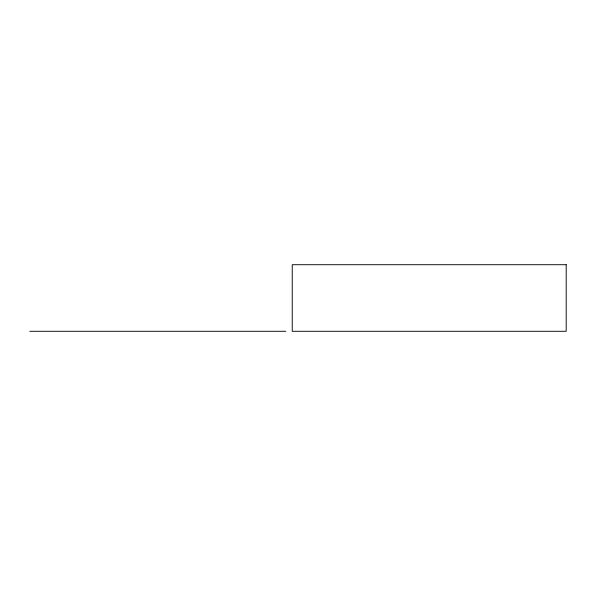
<?xml version="1.0" encoding="UTF-8"?>
<svg xmlns="http://www.w3.org/2000/svg" width="596" height="596" viewBox="0 0 596 596"><rect width="100%" height="100%" fill="white"/><g stroke="black" fill="none" stroke-linecap="round" stroke-linejoin="round"><path stroke-width="0.89" d="M29.8 331.287L285.834 331.287M566.2 264.713L292.241 264.713L292.241 331.287L566.2 331.287L566.2 264.713"/></g></svg>
